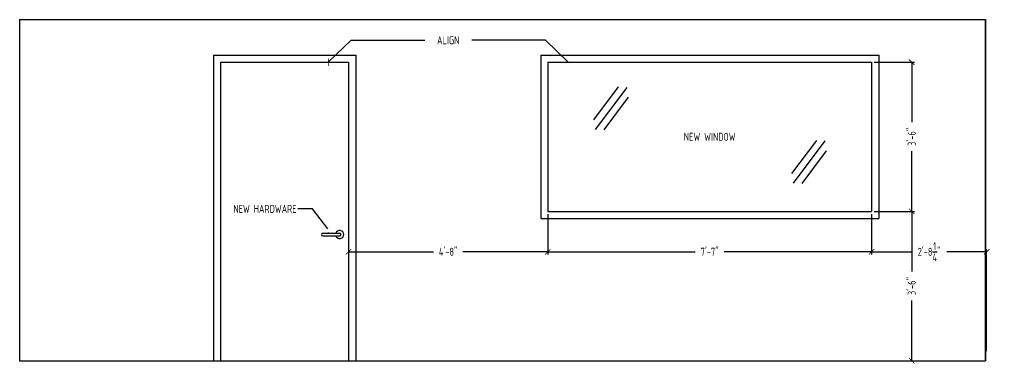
# Model space of a CAD drawing. Header units: inches. Extents: x 271316 to 275987, y 273433 to 275617.
# Drawn here: x 275622 to 275894.6, y 273931.4 to 274028.3 of the extents above; entities that cross this region are included whole.
import ezdxf

# ---------------------------------------------------------------- set-up
doc = ezdxf.new("R2010")
doc.units = ezdxf.units.IN
doc.header["$LTSCALE"] = 48
doc.header["$MEASUREMENT"] = 0
doc.header["$PDMODE"] = 3
for name, color, linetype in [('A-ANNO-DIM', 5, 'Continuous'), ('A-ANNO-PS', 4, 'Continuous'), ('DET0', 1, 'Continuous'), ('DET1', 3, 'Continuous'), ('DET2', 13, 'Continuous')]:
    doc.layers.add(name, color=color, linetype=linetype)
doc.styles.add('DIM', font='archquik.shx', dxfattribs={"width": 0.75})
doc.dimstyles.new('MJH', dxfattribs={"dimscale": 48, "dimtxt": 0.046875, "dimasz": 0.03125, "dimexe": 0.015625, "dimexo": 0.015625, "dimgap": 0.015625, "dimtad": 0, "dimzin": 0, "dimdsep": 46, "dimlunit": 4, "dimtxsty": 'DIM', "dimblk": 'ARCHTICK', "dimcen": 0.09375, "dimclrd": 5, "dimclre": 5, "dimclrt": 4, "dimadec": 0, "dimazin": 0, "dimtfac": 1, "dimtmove": 2, "dimatfit": 3, "dimldrblk": 'ARCHTICK', "dimfxl": 1, "dimtolj": 1, "dimtzin": 0, "dimarcsym": 0})

# ---------------------------------------------------------------- blocks, each defined once
blk = doc.blocks.new('_ArchTick')
at = {"color": 0, "linetype": 'ByBlock', "const_width": 0.15}
blk.add_lwpolyline([(-0.5, -0.5), (0.5, 0.5)], dxfattribs=at)
blk = doc.blocks.new('*D110')
at = {"layer": 'A-ANNO-DIM', "color": 5, "lineweight": -2, "transparency": 16777216}
for p, q in [((275862.21, 273974.23), (275873.48, 273974.23)), ((275872.73, 273974.23), (275872.73, 273957.32)), ((275872.73, 273932.23), (275872.73, 273949.15)), ((275862.21, 273932.23), (275873.48, 273932.23))]:
    blk.add_line(p, q, dxfattribs=at)
at = {"layer": 'DEFPOINTS', "color": 0, "transparency": 16777216}
for p in [(275861.46, 273974.23), (275861.46, 273932.23), (275872.73, 273932.23)]:
    blk.add_point(p, dxfattribs=at)
at = {"layer": 'A-ANNO-DIM', "color": 5, "lineweight": -2, "transparency": 16777216, "xscale": 1.5, "yscale": 1.5, "zscale": 1.5}
for p, rotation in [((275872.73, 273974.23), 90), ((275872.73, 273932.23), 270)]:
    blk.add_blockref('_ArchTick', p, dxfattribs=dict(at, rotation=rotation))
at = {"layer": 'A-ANNO-DIM', "color": 4, "transparency": 16777216, "insert": (275872.73, 273953.23), "char_height": 2.25, "attachment_point": 5, "rotation": 90, "style": 'DIM'}
blk.add_mtext('\\A1;3\'-6"', dxfattribs=at)
blk = doc.blocks.new('*D111')
at = {"layer": 'A-ANNO-DIM', "color": 5, "lineweight": -2, "transparency": 16777216}
for p, q in [((275862.21, 274016.23), (275873.48, 274016.23)), ((275872.73, 274016.23), (275872.73, 273999.32)), ((275872.73, 273974.23), (275872.73, 273991.15)), ((275862.21, 273974.23), (275873.48, 273974.23))]:
    blk.add_line(p, q, dxfattribs=at)
at = {"layer": 'DEFPOINTS', "color": 0, "transparency": 16777216}
for p in [(275861.46, 274016.23), (275872.73, 274016.23), (275861.46, 273974.23)]:
    blk.add_point(p, dxfattribs=at)
at = {"layer": 'A-ANNO-DIM', "color": 5, "lineweight": -2, "transparency": 16777216, "xscale": 1.5, "yscale": 1.5, "zscale": 1.5}
for p, rotation in [((275872.73, 274016.23), 90), ((275872.73, 273974.23), 270)]:
    blk.add_blockref('_ArchTick', p, dxfattribs=dict(at, rotation=rotation))
at = {"layer": 'A-ANNO-DIM', "color": 4, "transparency": 16777216, "insert": (275872.73, 273995.23), "char_height": 2.25, "attachment_point": 5, "rotation": 90, "style": 'DIM'}
blk.add_mtext('\\A1;3\'-6"', dxfattribs=at)
blk = doc.blocks.new('*D112')
at = {"layer": 'A-ANNO-DIM', "color": 5, "lineweight": -2, "transparency": 16777216}
for p, q in [((275861.46, 273973.48), (275861.46, 273962.12)), ((275893.79, 273934.9), (275893.79, 273963.62)), ((275861.46, 273962.87), (275872.7, 273962.87)), ((275893.79, 273962.87), (275882.56, 273962.87))]:
    blk.add_line(p, q, dxfattribs=at)
at = {"layer": 'DEFPOINTS', "color": 0, "transparency": 16777216}
for p in [(275861.46, 273974.23), (275861.46, 273962.87), (275893.79, 273934.15)]:
    blk.add_point(p, dxfattribs=at)
at = {"layer": 'A-ANNO-DIM', "color": 5, "lineweight": -2, "transparency": 16777216, "xscale": 1.5, "yscale": 1.5, "zscale": 1.5, "rotation": 180}
blk.add_blockref('_ArchTick', (275861.46, 273962.87), dxfattribs=at)
at = {"layer": 'A-ANNO-DIM', "color": 5, "lineweight": -2, "transparency": 16777216, "xscale": 1.5, "yscale": 1.5, "zscale": 1.5}
blk.add_blockref('_ArchTick', (275893.79, 273962.87), dxfattribs=at)
at = {"layer": 'A-ANNO-DIM', "color": 4, "transparency": 16777216, "insert": (275877.63, 273962.87), "char_height": 2.25, "attachment_point": 5, "style": 'DIM'}
blk.add_mtext('\\A1;2\'-8{\\H1.000000x;\\S1/4;}"', dxfattribs=at)
blk = doc.blocks.new('*D113')
at = {"layer": 'A-ANNO-DIM', "color": 5, "lineweight": -2, "transparency": 16777216}
for p, q in [((275770.46, 273973.48), (275770.46, 273962.12)), ((275861.46, 273973.48), (275861.46, 273962.12)), ((275770.46, 273962.87), (275811.87, 273962.87)), ((275861.46, 273962.87), (275820.04, 273962.87))]:
    blk.add_line(p, q, dxfattribs=at)
at = {"layer": 'DEFPOINTS', "color": 0, "transparency": 16777216}
for p in [(275770.46, 273974.23), (275861.46, 273974.23), (275770.46, 273962.87)]:
    blk.add_point(p, dxfattribs=at)
at = {"layer": 'A-ANNO-DIM', "color": 5, "lineweight": -2, "transparency": 16777216, "xscale": 1.5, "yscale": 1.5, "zscale": 1.5, "rotation": 180}
blk.add_blockref('_ArchTick', (275770.46, 273962.87), dxfattribs=at)
at = {"layer": 'A-ANNO-DIM', "color": 5, "lineweight": -2, "transparency": 16777216, "xscale": 1.5, "yscale": 1.5, "zscale": 1.5}
blk.add_blockref('_ArchTick', (275861.46, 273962.87), dxfattribs=at)
at = {"layer": 'A-ANNO-DIM', "color": 4, "transparency": 16777216, "insert": (275815.96, 273962.87), "char_height": 2.25, "attachment_point": 5, "style": 'DIM'}
blk.add_mtext('\\A1;7\'-7"', dxfattribs=at)
blk = doc.blocks.new('*D114')
at = {"layer": 'A-ANNO-DIM', "color": 5, "lineweight": -2, "transparency": 16777216}
for p, q in [((275714.47, 273973.48), (275714.47, 273962.12)), ((275770.46, 273973.48), (275770.46, 273962.12)), ((275714.47, 273962.87), (275738.38, 273962.87)), ((275770.46, 273962.87), (275746.55, 273962.87))]:
    blk.add_line(p, q, dxfattribs=at)
at = {"layer": 'DEFPOINTS', "color": 0, "transparency": 16777216}
for p in [(275714.47, 273974.23), (275770.46, 273974.23), (275714.47, 273962.87)]:
    blk.add_point(p, dxfattribs=at)
at = {"layer": 'A-ANNO-DIM', "color": 5, "lineweight": -2, "transparency": 16777216, "xscale": 1.5, "yscale": 1.5, "zscale": 1.5, "rotation": 180}
blk.add_blockref('_ArchTick', (275714.47, 273962.87), dxfattribs=at)
at = {"layer": 'A-ANNO-DIM', "color": 5, "lineweight": -2, "transparency": 16777216, "xscale": 1.5, "yscale": 1.5, "zscale": 1.5}
blk.add_blockref('_ArchTick', (275770.46, 273962.87), dxfattribs=at)
at = {"layer": 'A-ANNO-DIM', "color": 4, "transparency": 16777216, "insert": (275742.46, 273962.87), "char_height": 2.25, "attachment_point": 5, "style": 'DIM'}
blk.add_mtext('\\A1;4\'-8"', dxfattribs=at)

msp = doc.modelspace()

# ---------------------------------------------------------------- linework, layer by layer
at = {"layer": 'A-ANNO-DIM', "color": 5}
for p, q in [((275704.3647, 273974.947), (275700.2229, 273974.947)), ((275708.6821, 273969.3005), (275704.3647, 273974.947))]:
    msp.add_line(p, q, dxfattribs=at)
at = {"layer": 'DET0'}
for p, q in [((275783.3702, 273999.968), (275790.37, 274009.2955)), ((275783.8405, 273997.2626), (275792.7593, 274009.1471)), ((275786.2762, 273997.1762), (275793.1639, 274006.3543)), ((275839.0271, 273984.8971), (275846.0269, 273994.2246)), ((275839.4974, 273982.1917), (275848.4162, 273994.0763)), ((275841.9332, 273982.1054), (275848.8209, 273991.2835)), ((275707.2182, 273968.109), (275711.9682, 273968.109)), ((275707.2182, 273967.359), (275711.9682, 273967.359))]:
    msp.add_line(p, q, dxfattribs=at)
for centre, radius, start, end in [((275711.9682, 273967.734), 1.125, 199.471221, 160.528779), ((275707.2182, 273967.734), 0.375, 90, 270), ((275711.9682, 273967.734), 0.375, 270, 90)]:
    msp.add_arc(centre, radius, start, end, dxfattribs=at)
at = {"layer": 'DET1'}
for p, q in [((275676.4682, 274018.234), (275676.4682, 273932.234)), ((275676.4682, 274018.234), (275716.4682, 274018.234)), ((275716.4682, 274018.234), (275716.4682, 273932.234)), ((275768.4589, 274018.234), (275768.4589, 273972.234)), ((275768.4589, 274018.234), (275863.4589, 274018.234)), ((275863.4589, 274018.234), (275863.4589, 273972.234)), ((275678.4682, 274016.234), (275678.4682, 273932.234)), ((275678.4682, 274016.234), (275714.4682, 274016.234)), ((275714.4682, 274016.234), (275714.4682, 273932.234)), ((275770.4589, 274016.234), (275770.4589, 273974.234)), ((275770.4589, 274016.234), (275861.4589, 274016.234)), ((275861.4589, 274016.234), (275861.4589, 273974.234)), ((275770.4589, 273974.234), (275861.4589, 273974.234)), ((275768.4589, 273972.234), (275863.4589, 273972.234))]:
    msp.add_line(p, q, dxfattribs=at)
at = {"layer": 'DET2'}
for p, q in [((275621.9589, 274028.2797), (275621.9589, 273932.234)), ((275621.9589, 274028.234), (275893.4589, 274028.234)), ((275893.4589, 273932.234), (275893.4589, 274028.234)), ((275893.4589, 274028.234), (275893.4589, 273932.234)), ((275621.9589, 273932.234), (275893.4589, 273932.234))]:
    msp.add_line(p, q, dxfattribs=at)

# ---------------------------------------------------------------- block references
at = {"layer": 'A-ANNO-DIM', "color": 5, "xscale": 1.5, "yscale": 1.5, "zscale": 1.5, "rotation": 307.4024573794071}
msp.add_blockref('_ArchTick', (275709.5932, 273968.109), dxfattribs=at)

# ---------------------------------------------------------------- texts
at = {"layer": 'A-ANNO-DIM', "color": 4, "insert": (275699.8587, 273976.072), "char_height": 2.25, "attachment_point": 3, "style": 'DIM'}
msp.add_mtext('\\A1;NEW HARDWARE', dxfattribs=at)
at = {"layer": 'A-ANNO-PS', "color": 4, "char_height": 2.25, "attachment_point": 5, "style": 'DIM'}
for s, insert in [('{\\Farchquik.shx;ALIGN}', (275742.4636, 274022.413)), ('{\\Farchquik.shx;NEW WINDOW}', (275815.9589, 273995.234))]:
    msp.add_mtext(s, dxfattribs=dict(at, insert=insert))

# ---------------------------------------------------------------- dimensions: what is measured, and where the dimension line sits
at = {"layer": 'A-ANNO-DIM'}
for base, p2, picture, middle in [((275872.7288, 274016.234), (275861.4589, 274016.234), '*D111', (275872.7288, 273995.234)), ((275872.7288, 273932.234), (275861.4589, 273932.234), '*D110', (275872.7288, 273953.234))]:
    dim = msp.add_linear_dim(base=base, p1=(275861.4589, 273974.234), p2=p2, angle=90, dimstyle='MJH', dxfattribs=at)
    dim.commit()
    dim.dimension.update_dxf_attribs({"geometry": picture, "text_midpoint": middle})
for base, p1, p2, picture, middle in [((275714.4682, 273962.8699), (275770.4589, 273974.234), (275714.4682, 273974.234), '*D114', (275742.4636, 273962.8699)), ((275770.4589, 273962.8699), (275861.4589, 273974.234), (275770.4589, 273974.234), '*D113', (275815.9589, 273962.8699)), ((275861.4589, 273962.8699), (275893.7947, 273934.1459), (275861.4589, 273974.234), '*D112', (275877.6268, 273962.8699))]:
    dim = msp.add_linear_dim(base=base, p1=p1, p2=p2, dimstyle='MJH', dxfattribs=at)
    dim.commit()
    dim.dimension.update_dxf_attribs({"geometry": picture, "text_midpoint": middle})

# ---------------------------------------------------------------- leaders
for points in [[(275708.7778, 274016.234), (275715.1553, 274022.413), (275735.8619, 274022.413)], [(275776.1493, 274016.234), (275769.7719, 274022.413), (275749.0652, 274022.413)]]:
    msp.add_leader(points, dimstyle='MJH', dxfattribs=at)

doc.saveas('drawing.dxf')
